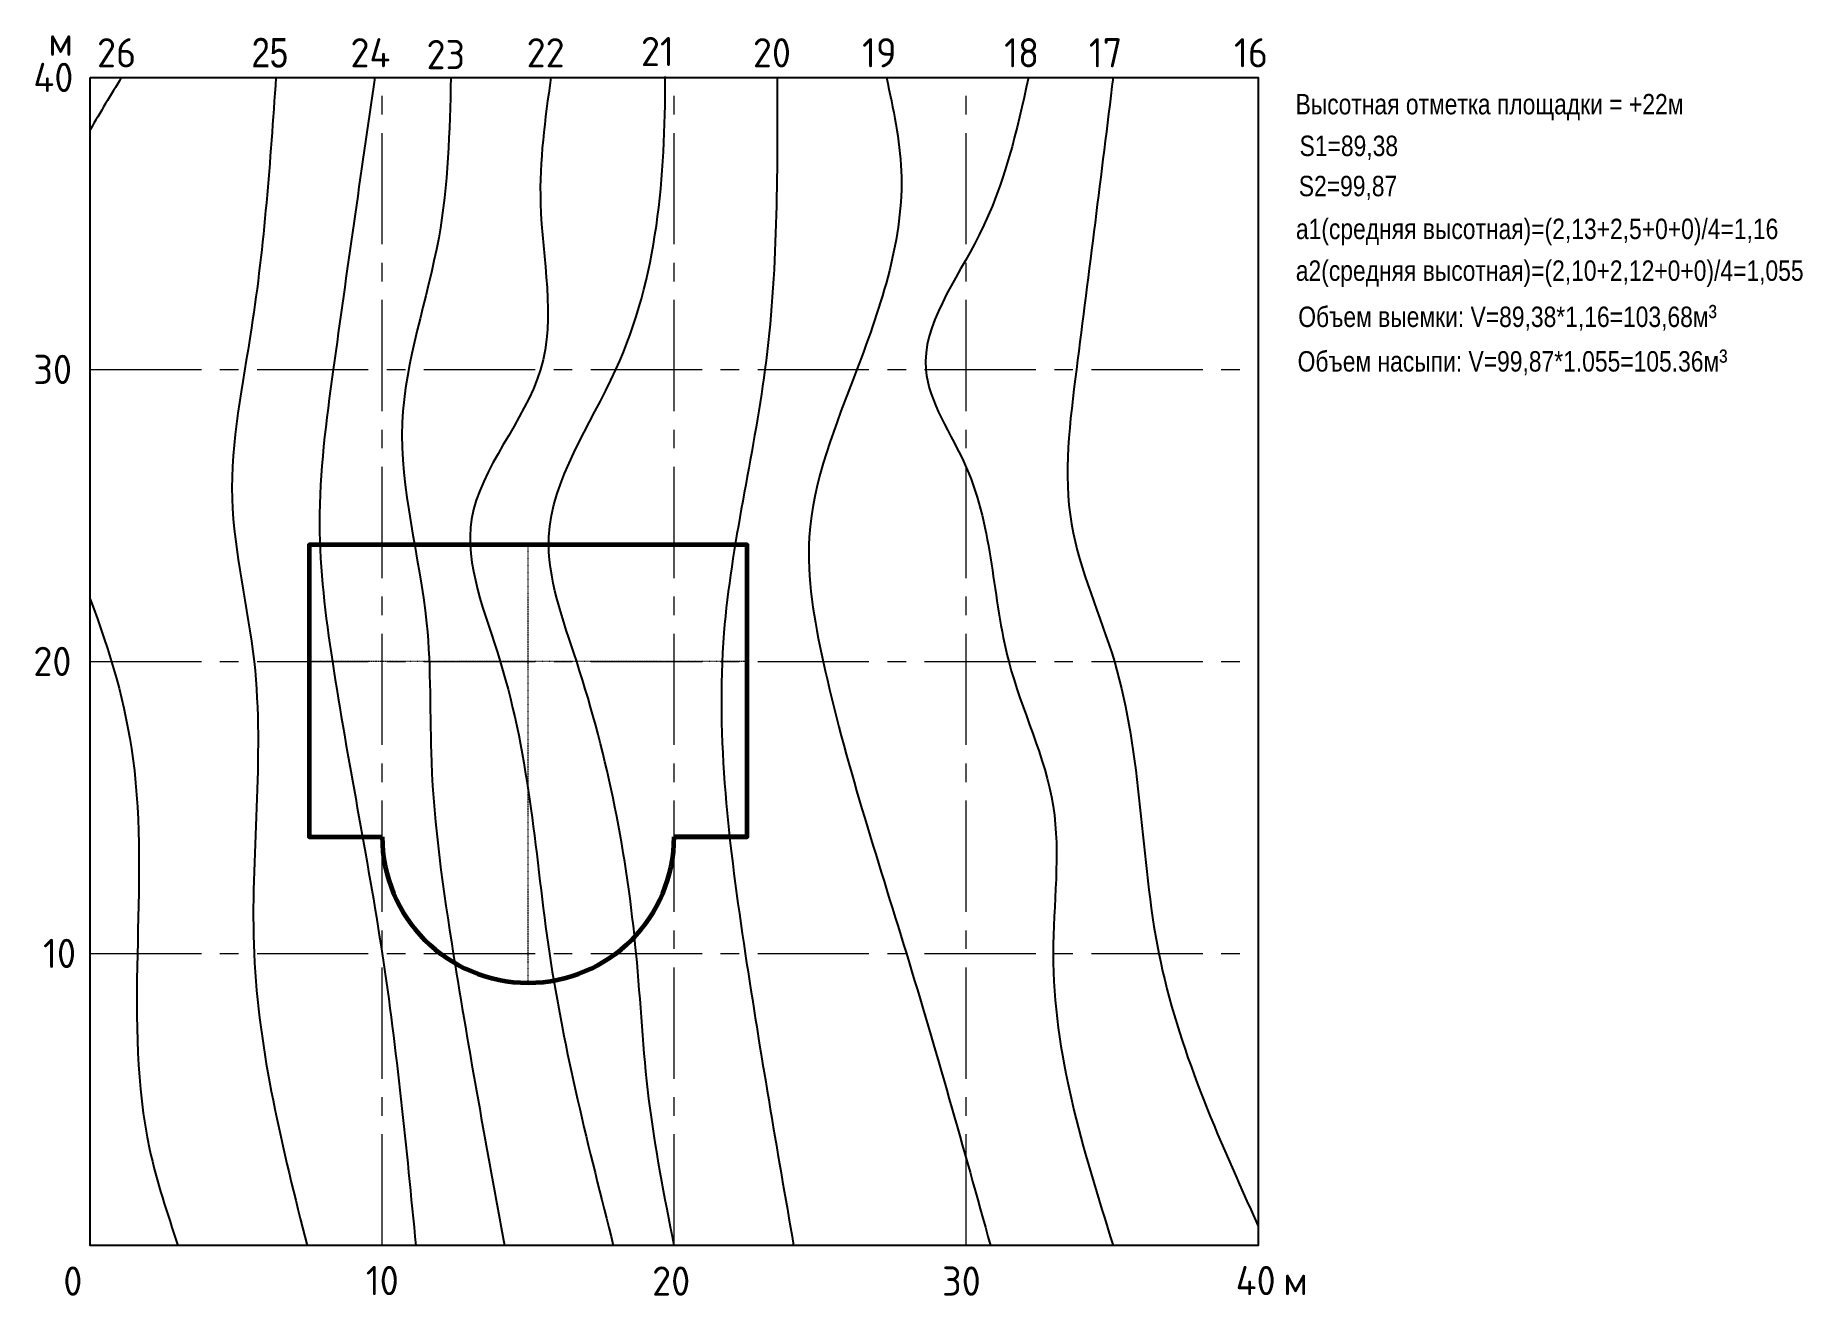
# Model space of a CAD drawing. Extents: x -567 to -265, y -437 to -222.
import ezdxf

# ---------------------------------------------------------------- set-up
doc = ezdxf.new("R2010")
doc.units = 0
doc.linetypes.add('ACAD_ISO04W100', pattern=[30, 24, -3, 0, -3])
doc.linetypes.add('CENTER2', pattern=[28.575, 19.05, -3.175, 3.175, -3.175])
for name, color, linetype in [('Высота', 7, 'CONTINUOUS'), ('Сетка координат', 7, 'CONTINUOUS'), ('Сооружение', 7, 'CONTINUOUS')]:
    doc.layers.add(name, color=color, linetype=linetype)
for name, color, linetype, lineweight in [('КОНТУР', 7, 'CONTINUOUS', 60), ('ОСИ', 14, 'CENTER2', 20), ('РАЗМЕРЫ', 164, 'CONTINUOUS', 20)]:
    doc.layers.add(name, color=color, linetype=linetype, lineweight=lineweight)
doc.styles.add('RUSS', font='GOST_B.TTF')
doc.styles.get("Standard").update_dxf_attribs({"font": 'arial.ttf', "width": 0.8})

msp = doc.modelspace()

# ---------------------------------------------------------------- linework, layer by layer
at = {"layer": 'Высота', "color": 30, "true_color": 0xf26722}
msp.add_open_spline([(-552.61, -228.74), (-554.41, -231.72), (-556.21, -234.69), (-557.95, -237.67)], degree=3, dxfattribs=at)
for points in [[(-526.13, -228.74), (-530.33, -271.62), (-533.64, -300.81), (-529.88, -328.74), (-529.88, -378.74), (-520.81, -428.74)], [(-509.22, -228.74), (-516.33, -278.74), (-518.69, -305.11), (-516.47, -328.74), (-507.95, -378.74), (-502.19, -428.74)], [(-496.19, -228.74), (-498.27, -256.16), (-504.52, -287.83), (-500.35, -322.15), (-499.52, -345.92), (-495.77, -378.74), (-487.01, -428.74)], [(-479.06, -228.74), (-480.84, -250.25), (-480.84, -278.74), (-492.64, -304.34), (-487.74, -328.74), (-479.3, -378.74), (-468.37, -428.74)], [(-457.95, -428.74), (-462.27, -403.61), (-464.45, -378.74), (-474.64, -328.74), (-479.4, -307.37), (-467.93, -278.74), (-459.48, -228.74), (-459.48, -228.53)], [(-440.31, -228.74), (-442.41, -278.74), (-449.43, -323.8), (-445.78, -378.74), (-437.5, -428.74)], [(-421.61, -228.74), (-419.08, -244.73), (-426.68, -278.74), (-434.83, -307.43), (-432.44, -328.74), (-418.19, -378.74), (-403.79, -428.74)], [(-397.29, -228.74), (-405.74, -255.69), (-414.88, -278.74), (-407.95, -295.5), (-400.67, -328.74), (-393.07, -353.48), (-393.07, -378.74), (-382.8, -428.74)], [(-382.8, -228.74), (-389.08, -278.74), (-389.93, -305.17), (-382.59, -328.74), (-374.97, -378.74), (-357.95, -425.42)]]:
    msp.add_spline(points, degree=3, dxfattribs=at)
msp.add_open_spline([(-557.95, -318.04), (-554.49, -327.08), (-545.67, -357.43), (-553.68, -396.54), (-544.74, -423.27), (-542.91, -428.74)], degree=3, knots=[94.831231, 94.831231, 94.831231, 94.831231, 123.109032, 190.04666, 207.26052, 207.26052, 207.26052, 207.26052], dxfattribs=at)
at = {"layer": 'КОНТУР'}
msp.add_lwpolyline([(-445.45, -358.74), (-445.45, -308.74), (-520.45, -308.74), (-520.45, -358.74), (-507.95, -358.74)], dxfattribs=at)
msp.add_lwpolyline([(-457.95, -358.74), (-445.45, -358.74)], close=True, dxfattribs=at)
msp.add_arc((-482.95, -358.74), 25, 180, 0, dxfattribs=at)
at = {"layer": 'ОСИ', "linetype": 'ACAD_ISO04W100', "ltscale": 0.001}
for p, q in [((-482.95, -383.74), (-482.95, -308.74)), ((-445.45, -328.74), (-520.45, -328.74))]:
    msp.add_line(p, q, dxfattribs=at)
at = {"layer": 'ОСИ'}
for points in [[(-507.95, -428.74), (-507.95, -428.74), (-507.95, -228.74)], [(-457.95, -428.74), (-457.95, -428.74), (-457.95, -228.74)], [(-407.95, -428.74), (-407.95, -428.74), (-407.95, -228.74)], [(-557.95, -278.74), (-557.95, -278.74), (-357.95, -278.74)], [(-557.95, -328.74), (-557.95, -328.74), (-357.95, -328.74)], [(-557.95, -378.74), (-557.95, -378.74), (-357.95, -378.74)]]:
    msp.add_lwpolyline(points, dxfattribs=at)
at = {"layer": 'Сетка координат'}
msp.add_lwpolyline([(-557.95, -228.74), (-357.95, -228.74), (-357.95, -428.74), (-557.95, -428.74)], close=True, dxfattribs=at)
at = {"layer": 'Сооружение'}
msp.add_lwpolyline([(-445.45, -358.74), (-445.45, -308.74)], dxfattribs=at)

# ---------------------------------------------------------------- texts
at = {"layer": 'РАЗМЕРЫ', "char_height": 5, "attachment_point": 1, "style": 'RUSS'}
for s, width, insert in [('м', 108.1592, (-565.09, -220.02)), ('26', 108.1592, (-556.77, -221.99)), ('24', 9.0469, (-513.38, -221.99)), ('23', 108.1592, (-500.36, -222.3)), ('22', 108.1592, (-483.22, -221.99)), ('21', 108.1592, (-463.65, -221.78)), ('20', 108.1592, (-444.48, -221.99)), ('19', 108.1592, (-425.78, -221.99)), ('18', 108.1592, (-401.46, -221.99)), ('17', 108.1592, (-386.96, -221.99)), ('16', 108.1592, (-362.11, -221.99)), ('40', 108.1592, (-567.67, -226.21)), ('30', 108.1592, (-567.67, -276.21)), ('20', 108.1592, (-567.67, -326.21)), ('10', 108.1592, (-566.01, -376.21)), ('0', 108.1592, (-562.54, -432.32)), ('10', 108.1592, (-510.75, -432.23)), ('20', 108.1592, (-461.73, -432.32)), ('30', 108.1592, (-412.08, -432.32)), ('40', 108.1592, (-361.82, -432.23)), ('м', 108.1592, (-353.67, -432.23))]:
    msp.add_mtext_dynamic_manual_height_columns(s, width=width, gutter_width=12.5, heights=[0], dxfattribs=dict(at, insert=insert))
at = {"layer": 'РАЗМЕРЫ', "insert": (-530.29, -221.99), "char_height": 5, "attachment_point": 1}
msp.add_mtext_dynamic_manual_height_columns('25', width=108.1592, gutter_width=12.5, heights=[0], dxfattribs=at)
at = {"layer": 'Сооружение', "char_height": 3.5, "attachment_point": 1}
for s, width, heights, insert in [('Высотная отметка площадки = +22м', 83.113, [0], (-351.56, -231.54)), ('S1=89,38', 243.2948, [0], (-350.87, -238.68)), ('S2=99,87', 243.2948, [0], (-351.01, -245.56)), ('a1(средняя высотная)=(2,13+2,5+0+0)/4=1,16', 107.2205, [2.5], (-351.5, -252.9)), ('a2(средняя высотная)=(2,10+2,12+0+0)/4=1,055', 107.2205, [2.5], (-351.52, -260.05)), ('Объем выемки: V=89,38*1,16=103,68м{\\H1.08333x;³}', 110.4573, [0], (-351.1, -267.66)), ('Объем насыпи: V=99,87*1.055=105.36м{\\H1.08333x;³}', 110.4573, [0], (-351.21, -275.29))]:
    msp.add_mtext_dynamic_manual_height_columns(s, width=width, gutter_width=12.5, heights=heights, dxfattribs=dict(at, insert=insert))

doc.saveas('drawing.dxf')
